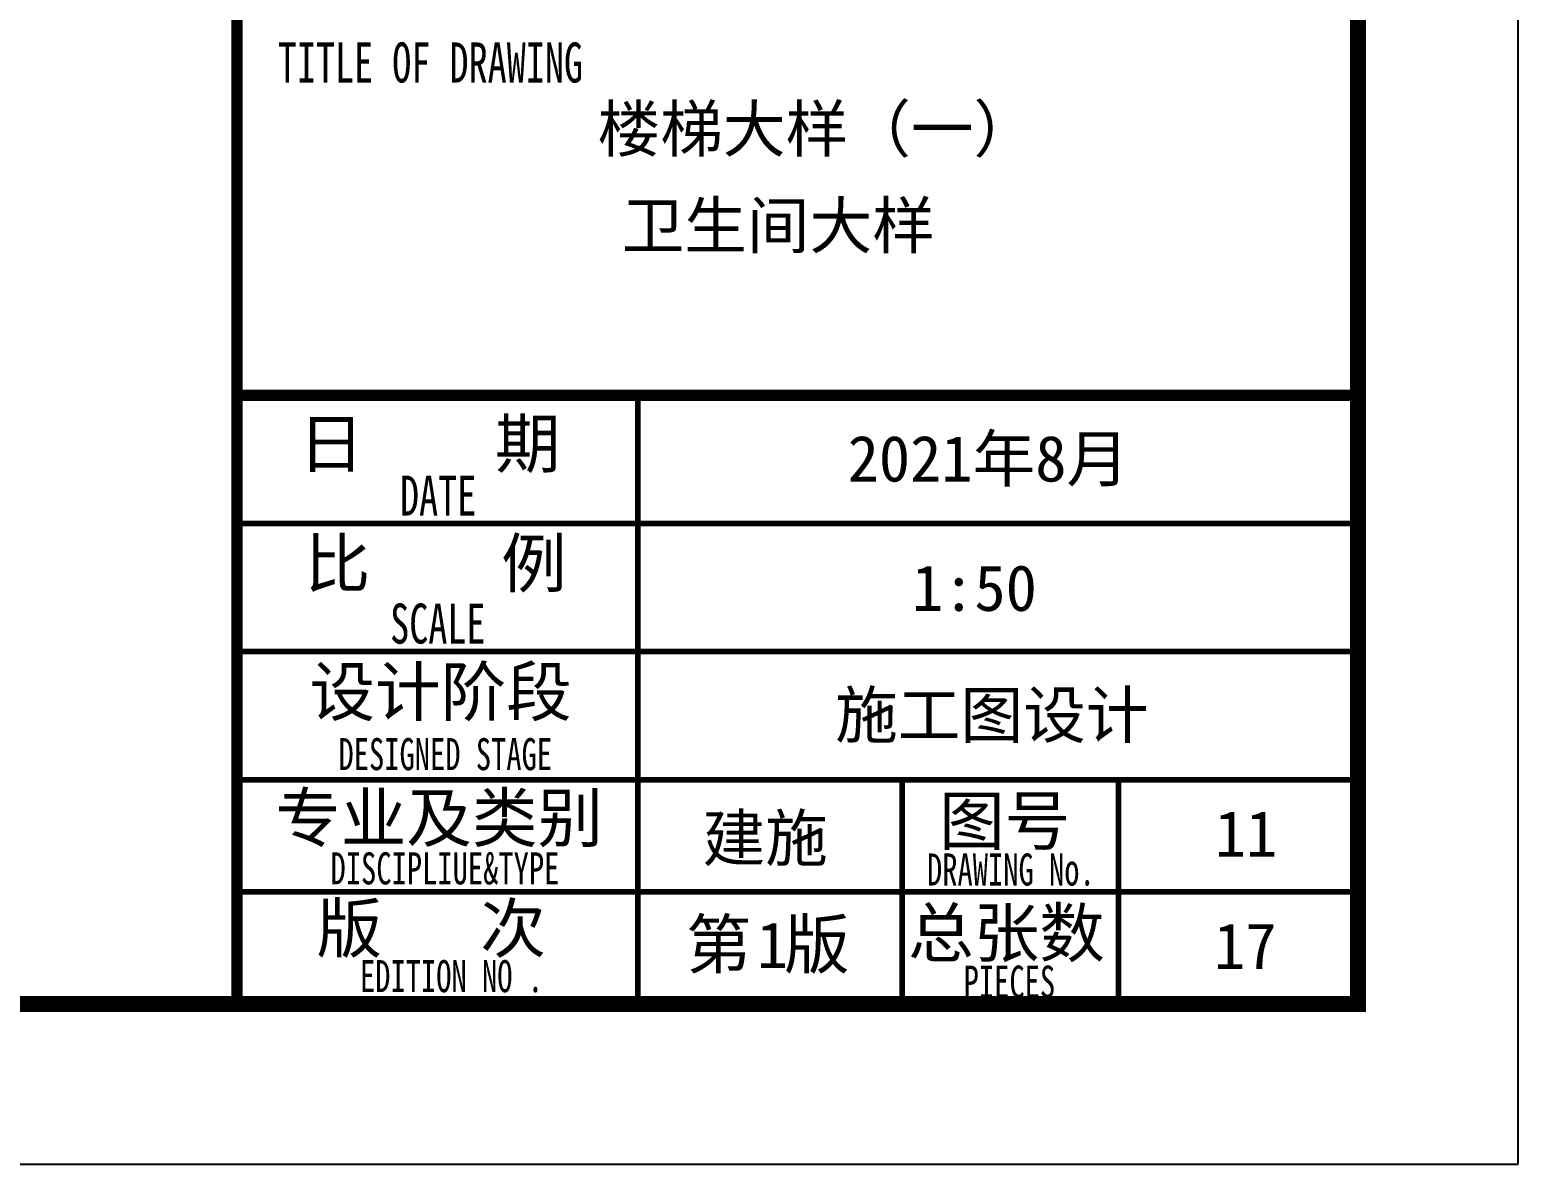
# Model space of a CAD drawing. Extents: x 1188826 to 1909461, y 608442 to 1651179.
# Drawn here: x 1316375 to 1321020, y 755977 to 759518 of the extents above; entities that cross this region are included whole.
import ezdxf

# ---------------------------------------------------------------- set-up
doc = ezdxf.new("R2010")
doc.units = 0
doc.header["$LTSCALE"] = 1000
doc.header["$MEASUREMENT"] = 0
doc.layers.add('图框', color=140, linetype='Continuous')
doc.layers.add('图签文字', color=147, linetype='Continuous')
doc.layers.add('图签', color=147, linetype='Continuous', lineweight=18)
doc.styles.add('宋体', font='', dxfattribs={"height": 50})
doc.styles.add('建筑图签-1', font='simhei.ttf', dxfattribs={"width": 0.7})
doc.styles.get('宋体').set_extended_font_data('SimSun')

# ---------------------------------------------------------------- blocks, each defined once
blk = doc.blocks.new('tq123')
at = {"layer": '图框'}
for points, const_width in [([(-6995.1, 0), (-6995.1, 57400)], 70), ([(-6995.1, 3800.3), (4.9, 3800.3)], 70), ([(-4495.1, 1400.3), (-4495.1, 3800.3)], 35), ([(-6995.1, 3000.3), (4.9, 3000.3)], 35), ([(-6995.1, 2200.3), (4.9, 2200.3)], 35), ([(-6995.1, 1400.3), (4.9, 1400.3)], 35), ([(-6995.1, 1400.3), (-495.1, 1400.3)], 35), ([(-4495.1, 0.3), (-4495.1, 1400.3)], 35), ([(-2845.1, 0.3), (-2845.1, 1400.3)], 35), ([(-2845.1, 0.3), (-2845.1, 1400.3)], 35), ([(-2845.1, 0.3), (-2845.1, 1400.3)], 35), ([(-1495.1, 0), (-1495.1, 1400)], 35), ([(-6995.1, 700.3), (-2845.1, 700.3)], 35), ([(-2845.1, 700), (4.9, 700)], 35)]:
    blk.add_lwpolyline(points, dxfattribs=dict(at, const_width=const_width))
at = {"layer": '图框', "style": '建筑图签-1', "width": 0.7}
for s, height, p in [('TITLE OF DRAWING', 250, (-6741.1, 5752.5)), ('DATE', 250, (-5978.6, 3049.2)), ('SCALE', 250, (-6039.9, 2250)), ('DESIGNED STAGE', 200, (-6362.5, 1459.9)), ('DISCIPLIUE&TYPE', 200, (-6412.2, 747.1)), ('DRAWING No.', 200, (-2690, 739.9)), ('EDITION NO .', 200, (-6228.6, 74.1)), ('PIECES', 200, (-2461.3, 39.9))]:
    blk.add_text(s, height=height, dxfattribs=at).set_placement(p)
at = {"layer": '图签', "color": 2, "style": '宋体'}
for s, height, p in [('2021年8月', 286.68, (-3185.1, 3261.7)), ('施工图设计', 286.68, (-3262.7, 1661.7)), ('建施', 286.68, (-4090.8, 892.8)), ('1', 286.7, (-3751.7, 225.1)), ('17', 286.68, (-898.5, 219))]:
    blk.add_text(s, height=height, dxfattribs=at).set_placement(p)
at = {"layer": '图签文字', "color": 7, "style": '建筑图签-1'}
for s, p in [('日    期', (-6611.2, 3348.8)), ('比    例', (-6572.8, 2601.6)), ('设计阶段', (-6543.2, 1799.7)), ('专业及类别', (-6757.1, 1013.1)), ('图号', (-2614.2, 994.4)), ('版   次 ', (-6499.1, 323)), ('第 版', (-4194.3, 223.4)), ('总张数', (-2807.3, 294.4))]:
    blk.add_text(s, height=300, dxfattribs=at).set_placement(p)

msp = doc.modelspace()

# ---------------------------------------------------------------- linework, layer by layer
at = {"layer": '图框'}
msp.add_lwpolyline([(1278969.8, 755976.9), (1321019.8, 755976.9), (1321019.8, 785676.9), (1278969.8, 785676.9)], close=True, dxfattribs=at)
at = {"layer": '图框', "const_width": 50}
msp.add_lwpolyline([(1280219.8, 756476.9), (1320519.8, 756476.9), (1320519.8, 785176.9), (1280219.8, 785176.9)], close=True, dxfattribs=at)

# ---------------------------------------------------------------- block references
at = {"xscale": 0.5, "yscale": 0.5, "zscale": 0.5}
msp.add_blockref('tq123', (1320519.8, 756476.9), dxfattribs=at)

# ---------------------------------------------------------------- texts
at = {"layer": '图签', "color": 2, "style": '宋体'}
for s, p in [('楼梯大样（一）', (1318147.1, 759136.9)), ('卫生间大样', (1318222.1, 758835.2)), ('1:50', (1319127.9, 757703.9)), ('11', (1320073, 756936.6))]:
    msp.add_text(s, height=143.34, dxfattribs=at).set_placement(p)

doc.saveas('drawing.dxf')
